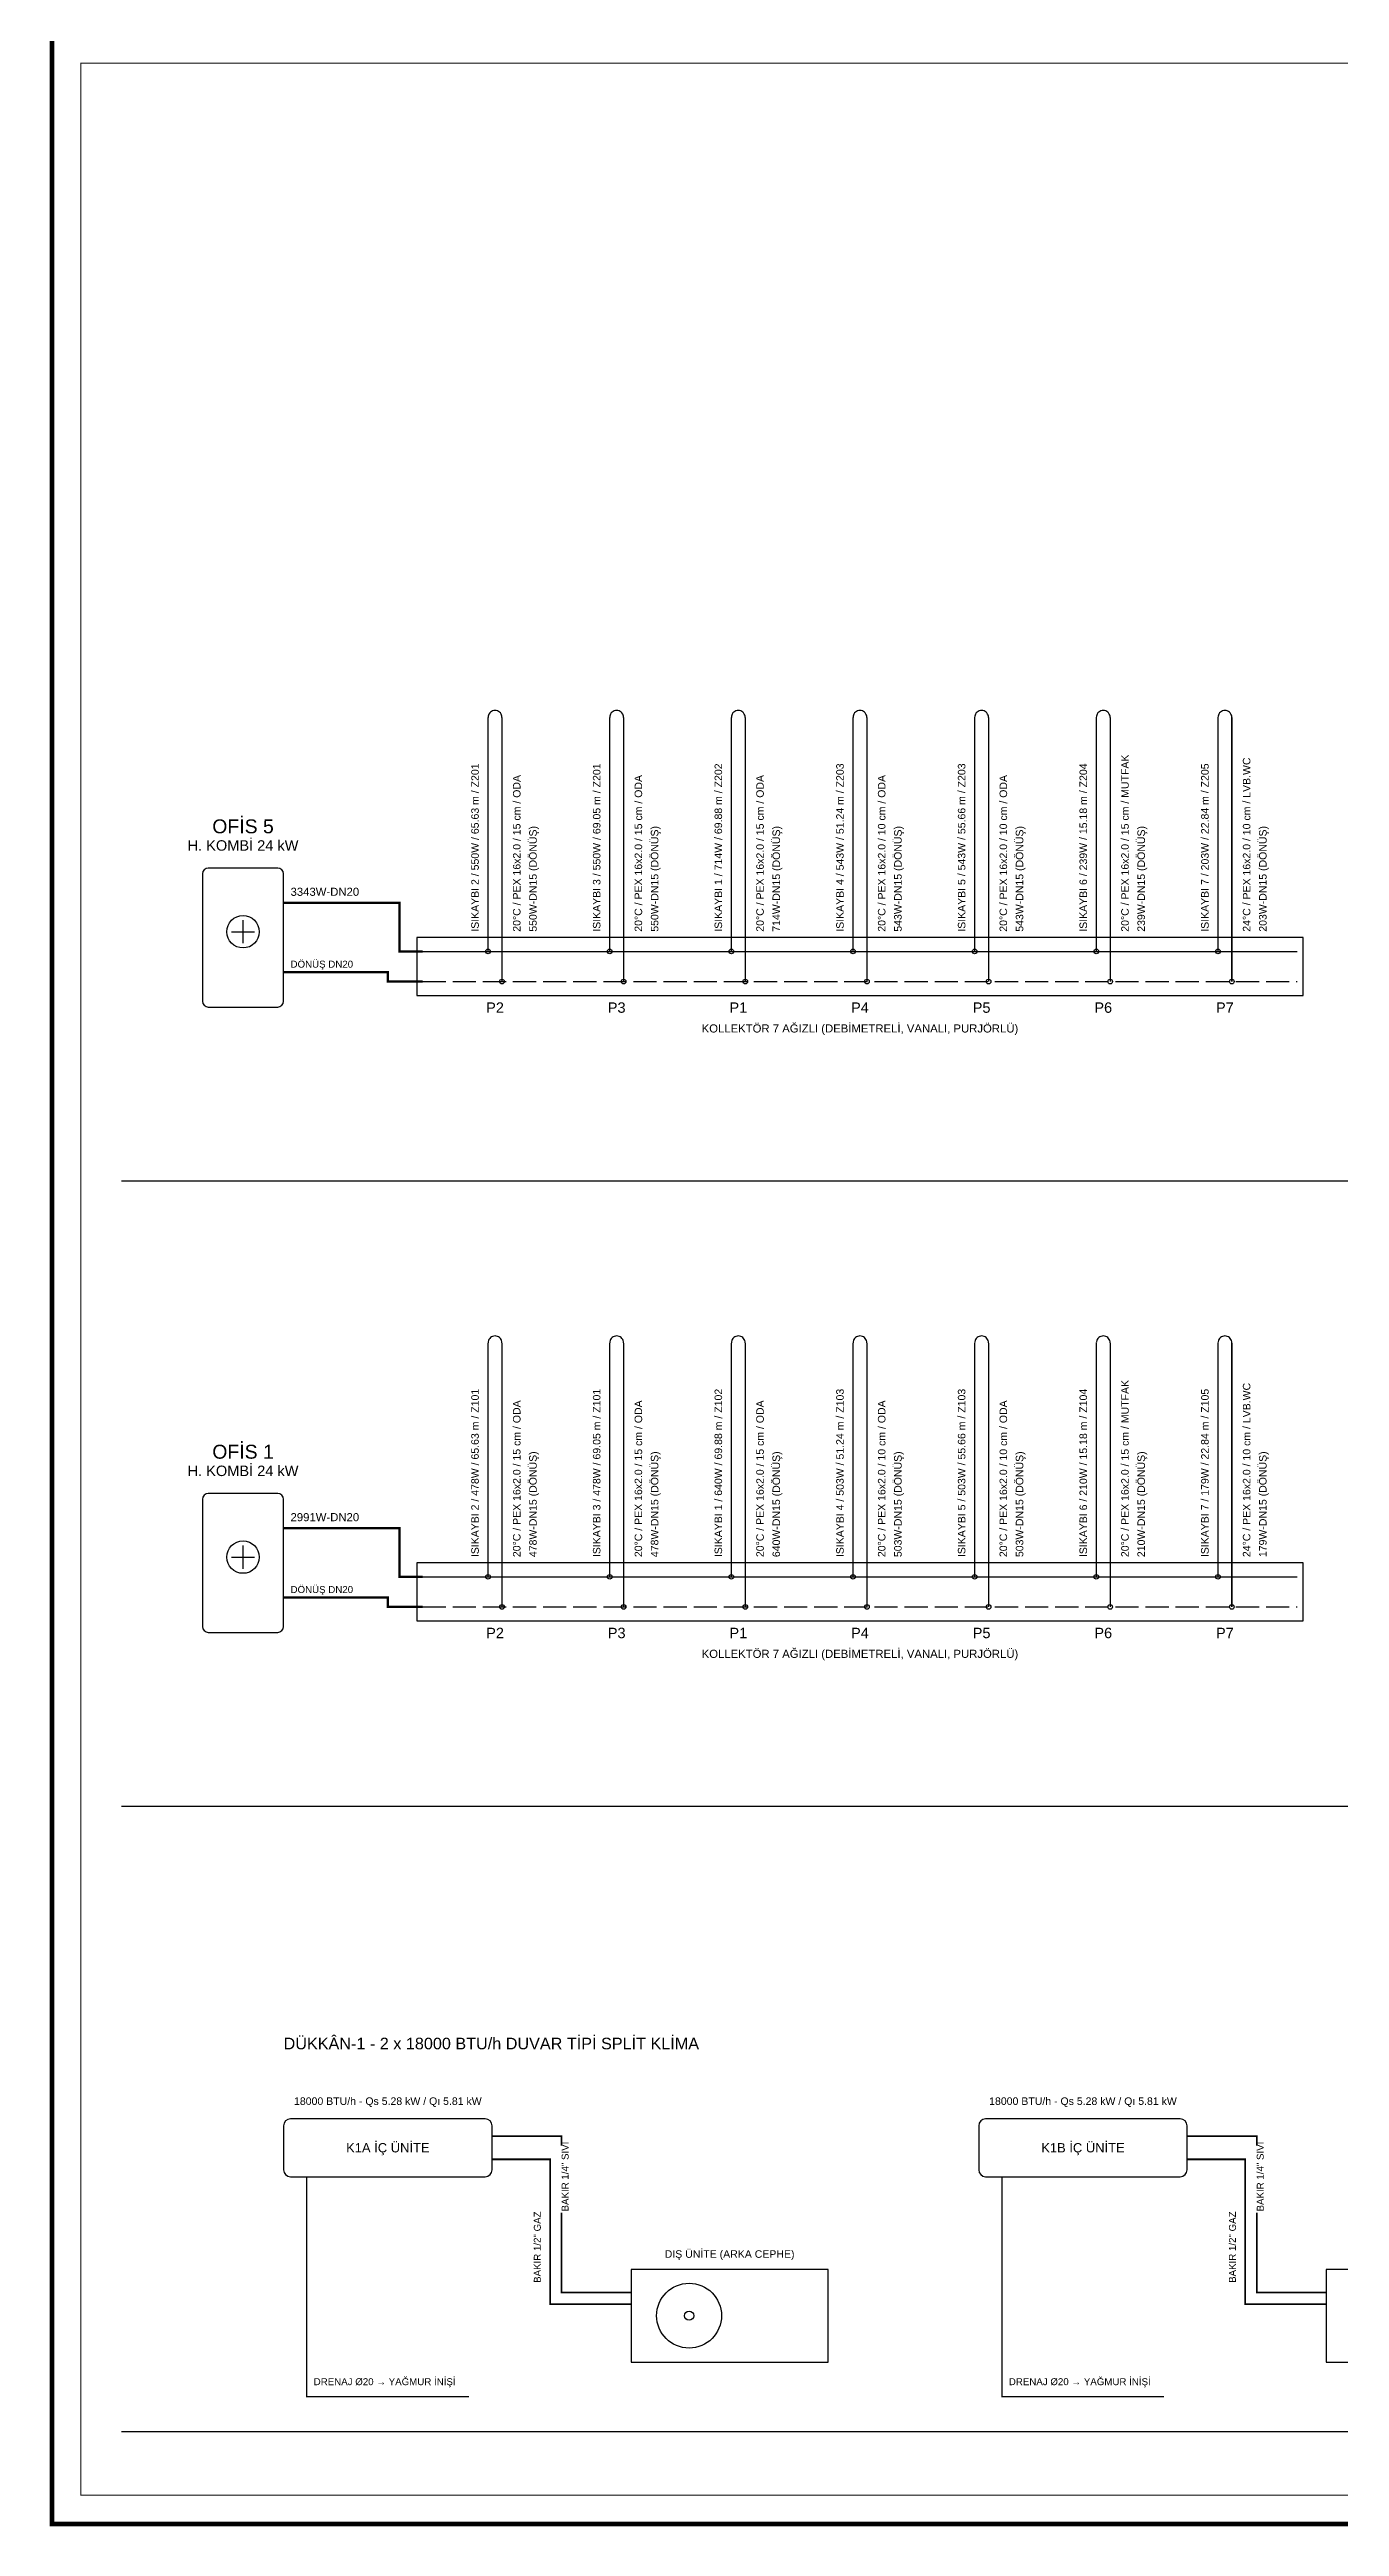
# Model space of a CAD drawing. Header units: centimetres. Extents: x -3952 to 26292, y -15092 to -10712.
# Drawn here: x 18998 to 20111, y -15052 to -12913 of the extents above; entities that cross this region are included whole.
import ezdxf
from ezdxf.enums import TextEntityAlignment as Align

# ---------------------------------------------------------------- set-up
doc = ezdxf.new("R2010")
doc.units = ezdxf.units.CM
doc.linetypes.add('DASHED', pattern=[18, 12, -6])
doc.linetypes.add('ISITMA DONUS HATTI', pattern=[26, 20, -6])
for name, color, linetype in [('MTY-CIHAZ', 135, 'Continuous'), ('MTY-ISIKAYBIMAHAL', 2, 'Continuous'), ('MTY-ISITMA-DONUS-BORU', 30, 'ISITMA DONUS HATTI'), ('MTY-ISITMA-GIDIS-BORU', 10, 'Continuous'), ('MTY-KLIMA-BAKIR BORU', 30, 'Continuous'), ('MTY-KLIMA-DIS UNITE', 4, 'Continuous'), ('MTY-KLIMA-DRENAJ', 8, 'DASHED'), ('MTY-KLIMA-IC UNITE', 4, 'Continuous'), ('MTY-KOLLETOR', 7, 'Continuous'), ('MTY-PAFTA', 7, 'Continuous'), ('MTY-PEX-BORU', 1, 'Continuous'), ('MTY-SEMA', 8, 'Continuous'), ('MTY-YAZI', 7, 'Continuous'), ('STM-ISITMA-CAP', 41, 'Continuous')]:
    doc.layers.add(name, color=color, linetype=linetype)
doc.layers.add('ROTAS-PAFTA-SINIRI', color=8, linetype='Continuous', plot=False)
doc.styles.add('ROTAS', font='arial.ttf')

# ---------------------------------------------------------------- blocks, each defined once
blk = doc.blocks.new('ROTAS_PAFTA')
blk.add_lwpolyline([(0, 0), (1, 0), (1, 1), (0, 1)], close=True)

msp = doc.modelspace()

# ---------------------------------------------------------------- linework, layer by layer
at = {"layer": 'MTY-CIHAZ'}
for p, q in [((19165, -13685), (19165, -13665)), ((19155, -13675), (19175, -13675)), ((19155, -14215), (19175, -14215)), ((19165, -14225), (19165, -14205))]:
    msp.add_line(p, q, dxfattribs=at)
for points in [[(19195, -13740), (19196.9, -13739.6), (19198.5, -13738.5), (19199.6, -13736.9), (19200, -13735), (19200, -13625), (19199.6, -13623.1), (19198.5, -13621.5), (19196.9, -13620.4), (19195, -13620), (19135, -13620), (19133.1, -13620.4), (19131.5, -13621.5), (19130.4, -13623.1), (19130, -13625), (19130, -13735), (19130.4, -13736.9), (19131.5, -13738.5), (19133.1, -13739.6), (19135, -13740)], [(19195, -14280), (19196.9, -14279.6), (19198.5, -14278.5), (19199.6, -14276.9), (19200, -14275), (19200, -14165), (19199.6, -14163.1), (19198.5, -14161.5), (19196.9, -14160.4), (19195, -14160), (19135, -14160), (19133.1, -14160.4), (19131.5, -14161.5), (19130.4, -14163.1), (19130, -14165), (19130, -14275), (19130.4, -14276.9), (19131.5, -14278.5), (19133.1, -14279.6), (19135, -14280)]]:
    msp.add_lwpolyline(points, close=True, dxfattribs=at)
for centre in [(19165, -13675), (19165, -14215)]:
    msp.add_circle(centre, 14, dxfattribs=at)
at = {"layer": 'MTY-ISITMA-DONUS-BORU'}
for p, q in [((19320, -13718), (20075, -13718)), ((19320, -14258), (20075, -14258))]:
    msp.add_line(p, q, dxfattribs=at)
at = {"layer": 'MTY-ISITMA-DONUS-BORU', "const_width": 2}
for points in [[(19200, -13710), (19290, -13710), (19290, -13718), (19320, -13718)], [(19200, -14250), (19290, -14250), (19290, -14258), (19320, -14258)]]:
    msp.add_lwpolyline(points, dxfattribs=at)
at = {"layer": 'MTY-ISITMA-GIDIS-BORU'}
for p, q in [((19320, -13692), (20075, -13692)), ((19320, -14232), (20075, -14232))]:
    msp.add_line(p, q, dxfattribs=at)
at = {"layer": 'MTY-ISITMA-GIDIS-BORU', "const_width": 2}
for points in [[(19200, -13650), (19300, -13650), (19300, -13692), (19320, -13692)], [(19200, -14190), (19300, -14190), (19300, -14232), (19320, -14232)]]:
    msp.add_lwpolyline(points, dxfattribs=at)
at = {"layer": 'MTY-KLIMA-BAKIR BORU', "const_width": 1.5}
for points in [[(19380, -14715), (19440, -14715), (19440, -14850), (19500, -14850)], [(19980, -14715), (20040, -14715), (20040, -14850), (20100, -14850)], [(19380, -14735), (19430, -14735), (19430, -14860), (19500, -14860)], [(19980, -14735), (20030, -14735), (20030, -14860), (20100, -14860)]]:
    msp.add_lwpolyline(points, dxfattribs=at)
at = {"layer": 'MTY-KLIMA-DIS UNITE'}
for points in [[(19500, -14910), (19670, -14910), (19670, -14830), (19500, -14830)], [(20100, -14910), (20270, -14910), (20270, -14830), (20100, -14830)]]:
    msp.add_lwpolyline(points, close=True, dxfattribs=at)
for radius in [28, 4]:
    msp.add_circle((19550, -14870), radius, dxfattribs=at)
at = {"layer": 'MTY-KLIMA-DRENAJ', "const_width": 1.2}
for points in [[(19220, -14750), (19220, -14940), (19360, -14940)], [(19820, -14750), (19820, -14940), (19960, -14940)]]:
    msp.add_lwpolyline(points, dxfattribs=at)
at = {"layer": 'MTY-KLIMA-IC UNITE'}
for points in [[(19374, -14750), (19376.3, -14749.5), (19378.2, -14748.2), (19379.5, -14746.3), (19380, -14744), (19380, -14706), (19379.5, -14703.7), (19378.2, -14701.8), (19376.3, -14700.5), (19374, -14700), (19206, -14700), (19203.7, -14700.5), (19201.8, -14701.8), (19200.5, -14703.7), (19200, -14706), (19200, -14744), (19200.5, -14746.3), (19201.8, -14748.2), (19203.7, -14749.5), (19206, -14750)], [(19974, -14750), (19976.3, -14749.5), (19978.2, -14748.2), (19979.5, -14746.3), (19980, -14744), (19980, -14706), (19979.5, -14703.7), (19978.2, -14701.8), (19976.3, -14700.5), (19974, -14700), (19806, -14700), (19803.7, -14700.5), (19801.8, -14701.8), (19800.5, -14703.7), (19800, -14706), (19800, -14744), (19800.5, -14746.3), (19801.8, -14748.2), (19803.7, -14749.5), (19806, -14750)]]:
    msp.add_lwpolyline(points, close=True, dxfattribs=at)
at = {"layer": 'MTY-KOLLETOR'}
for points in [[(19315, -13730), (20080, -13730), (20080, -13680), (19315, -13680)], [(19315, -14270), (20080, -14270), (20080, -14220), (19315, -14220)]]:
    msp.add_lwpolyline(points, close=True, dxfattribs=at)
for centre in [(19376.5, -13692), (19481.5, -13692), (19586.5, -13692), (19691.5, -13692), (19796.5, -13692), (19901.5, -13692), (20006.5, -13692), (19388.5, -13718), (19493.5, -13718), (19598.5, -13718), (19703.5, -13718), (19808.5, -13718), (19913.5, -13718), (20018.5, -13718), (19376.5, -14232), (19481.5, -14232), (19586.5, -14232), (19691.5, -14232), (19796.5, -14232), (19901.5, -14232), (20006.5, -14232), (19388.5, -14258), (19493.5, -14258), (19598.5, -14258), (19703.5, -14258), (19808.5, -14258), (19913.5, -14258), (20018.5, -14258)]:
    msp.add_circle(centre, 2, dxfattribs=at)
at = {"layer": 'MTY-PAFTA'}
for points, const_width in [([(19000, -15050), (24520, -15050), (24520, -12900), (19000, -12900)], 4), ([(19025, -15025), (24495, -15025), (24495, -12925), (19025, -12925)], 1)]:
    msp.add_lwpolyline(points, close=True, dxfattribs=dict(at, const_width=const_width))
at = {"layer": 'MTY-PEX-BORU', "const_width": 1.2}
for points in [[(19376.5, -13692), (19376.5, -13490)], [(19388.5, -13718), (19388.5, -13490)], [(19481.5, -13692), (19481.5, -13490)], [(19493.5, -13718), (19493.5, -13490)], [(19586.5, -13692), (19586.5, -13490)], [(19598.5, -13718), (19598.5, -13490)], [(19691.5, -13692), (19691.5, -13490)], [(19703.5, -13718), (19703.5, -13490)], [(19796.5, -13692), (19796.5, -13490)], [(19808.5, -13718), (19808.5, -13490)], [(19901.5, -13692), (19901.5, -13490)], [(19913.5, -13718), (19913.5, -13490)], [(20006.5, -13692), (20006.5, -13490)], [(20018.5, -13718), (20018.5, -13490)], [(19376.5, -14232), (19376.5, -14030)], [(19388.5, -14258), (19388.5, -14030)], [(19481.5, -14232), (19481.5, -14030)], [(19493.5, -14258), (19493.5, -14030)], [(19586.5, -14232), (19586.5, -14030)], [(19598.5, -14258), (19598.5, -14030)], [(19691.5, -14232), (19691.5, -14030)], [(19703.5, -14258), (19703.5, -14030)], [(19796.5, -14232), (19796.5, -14030)], [(19808.5, -14258), (19808.5, -14030)], [(19901.5, -14232), (19901.5, -14030)], [(19913.5, -14258), (19913.5, -14030)], [(20006.5, -14232), (20006.5, -14030)], [(20018.5, -14258), (20018.5, -14030)]]:
    msp.add_lwpolyline(points, dxfattribs=at)
at = {"layer": 'MTY-PEX-BORU'}
for points in [[(19388.5, -13490), (19388.4, -13489), (19388.1, -13487.9), (19387.7, -13487), (19387.1, -13486.1), (19386.4, -13485.4), (19385.5, -13484.8), (19384.6, -13484.4), (19383.5, -13484.1), (19382.5, -13484), (19381.5, -13484.1), (19380.4, -13484.4), (19379.5, -13484.8), (19378.6, -13485.4), (19377.9, -13486.1), (19377.3, -13487), (19376.9, -13487.9), (19376.6, -13489), (19376.5, -13490)], [(19493.5, -13490), (19493.4, -13489), (19493.1, -13487.9), (19492.7, -13487), (19492.1, -13486.1), (19491.4, -13485.4), (19490.5, -13484.8), (19489.6, -13484.4), (19488.5, -13484.1), (19487.5, -13484), (19486.5, -13484.1), (19485.4, -13484.4), (19484.5, -13484.8), (19483.6, -13485.4), (19482.9, -13486.1), (19482.3, -13487), (19481.9, -13487.9), (19481.6, -13489), (19481.5, -13490)], [(19598.5, -13490), (19598.4, -13489), (19598.1, -13487.9), (19597.7, -13487), (19597.1, -13486.1), (19596.4, -13485.4), (19595.5, -13484.8), (19594.6, -13484.4), (19593.5, -13484.1), (19592.5, -13484), (19591.5, -13484.1), (19590.4, -13484.4), (19589.5, -13484.8), (19588.6, -13485.4), (19587.9, -13486.1), (19587.3, -13487), (19586.9, -13487.9), (19586.6, -13489), (19586.5, -13490)], [(19703.5, -13490), (19703.4, -13489), (19703.1, -13487.9), (19702.7, -13487), (19702.1, -13486.1), (19701.4, -13485.4), (19700.5, -13484.8), (19699.6, -13484.4), (19698.5, -13484.1), (19697.5, -13484), (19696.5, -13484.1), (19695.4, -13484.4), (19694.5, -13484.8), (19693.6, -13485.4), (19692.9, -13486.1), (19692.3, -13487), (19691.9, -13487.9), (19691.6, -13489), (19691.5, -13490)], [(19808.5, -13490), (19808.4, -13489), (19808.1, -13487.9), (19807.7, -13487), (19807.1, -13486.1), (19806.4, -13485.4), (19805.5, -13484.8), (19804.6, -13484.4), (19803.5, -13484.1), (19802.5, -13484), (19801.5, -13484.1), (19800.4, -13484.4), (19799.5, -13484.8), (19798.6, -13485.4), (19797.9, -13486.1), (19797.3, -13487), (19796.9, -13487.9), (19796.6, -13489), (19796.5, -13490)], [(19913.5, -13490), (19913.4, -13489), (19913.1, -13487.9), (19912.7, -13487), (19912.1, -13486.1), (19911.4, -13485.4), (19910.5, -13484.8), (19909.6, -13484.4), (19908.5, -13484.1), (19907.5, -13484), (19906.5, -13484.1), (19905.4, -13484.4), (19904.5, -13484.8), (19903.6, -13485.4), (19902.9, -13486.1), (19902.3, -13487), (19901.9, -13487.9), (19901.6, -13489), (19901.5, -13490)], [(20018.5, -13490), (20018.4, -13489), (20018.1, -13487.9), (20017.7, -13487), (20017.1, -13486.1), (20016.4, -13485.4), (20015.5, -13484.8), (20014.6, -13484.4), (20013.5, -13484.1), (20012.5, -13484), (20011.5, -13484.1), (20010.4, -13484.4), (20009.5, -13484.8), (20008.6, -13485.4), (20007.9, -13486.1), (20007.3, -13487), (20006.9, -13487.9), (20006.6, -13489), (20006.5, -13490)], [(19388.5, -14030), (19388.4, -14029), (19388.1, -14027.9), (19387.7, -14027), (19387.1, -14026.1), (19386.4, -14025.4), (19385.5, -14024.8), (19384.6, -14024.4), (19383.5, -14024.1), (19382.5, -14024), (19381.5, -14024.1), (19380.4, -14024.4), (19379.5, -14024.8), (19378.6, -14025.4), (19377.9, -14026.1), (19377.3, -14027), (19376.9, -14027.9), (19376.6, -14029), (19376.5, -14030)], [(19493.5, -14030), (19493.4, -14029), (19493.1, -14027.9), (19492.7, -14027), (19492.1, -14026.1), (19491.4, -14025.4), (19490.5, -14024.8), (19489.6, -14024.4), (19488.5, -14024.1), (19487.5, -14024), (19486.5, -14024.1), (19485.4, -14024.4), (19484.5, -14024.8), (19483.6, -14025.4), (19482.9, -14026.1), (19482.3, -14027), (19481.9, -14027.9), (19481.6, -14029), (19481.5, -14030)], [(19598.5, -14030), (19598.4, -14029), (19598.1, -14027.9), (19597.7, -14027), (19597.1, -14026.1), (19596.4, -14025.4), (19595.5, -14024.8), (19594.6, -14024.4), (19593.5, -14024.1), (19592.5, -14024), (19591.5, -14024.1), (19590.4, -14024.4), (19589.5, -14024.8), (19588.6, -14025.4), (19587.9, -14026.1), (19587.3, -14027), (19586.9, -14027.9), (19586.6, -14029), (19586.5, -14030)], [(19703.5, -14030), (19703.4, -14029), (19703.1, -14027.9), (19702.7, -14027), (19702.1, -14026.1), (19701.4, -14025.4), (19700.5, -14024.8), (19699.6, -14024.4), (19698.5, -14024.1), (19697.5, -14024), (19696.5, -14024.1), (19695.4, -14024.4), (19694.5, -14024.8), (19693.6, -14025.4), (19692.9, -14026.1), (19692.3, -14027), (19691.9, -14027.9), (19691.6, -14029), (19691.5, -14030)], [(19808.5, -14030), (19808.4, -14029), (19808.1, -14027.9), (19807.7, -14027), (19807.1, -14026.1), (19806.4, -14025.4), (19805.5, -14024.8), (19804.6, -14024.4), (19803.5, -14024.1), (19802.5, -14024), (19801.5, -14024.1), (19800.4, -14024.4), (19799.5, -14024.8), (19798.6, -14025.4), (19797.9, -14026.1), (19797.3, -14027), (19796.9, -14027.9), (19796.6, -14029), (19796.5, -14030)], [(19913.5, -14030), (19913.4, -14029), (19913.1, -14027.9), (19912.7, -14027), (19912.1, -14026.1), (19911.4, -14025.4), (19910.5, -14024.8), (19909.6, -14024.4), (19908.5, -14024.1), (19907.5, -14024), (19906.5, -14024.1), (19905.4, -14024.4), (19904.5, -14024.8), (19903.6, -14025.4), (19902.9, -14026.1), (19902.3, -14027), (19901.9, -14027.9), (19901.6, -14029), (19901.5, -14030)], [(20018.5, -14030), (20018.4, -14029), (20018.1, -14027.9), (20017.7, -14027), (20017.1, -14026.1), (20016.4, -14025.4), (20015.5, -14024.8), (20014.6, -14024.4), (20013.5, -14024.1), (20012.5, -14024), (20011.5, -14024.1), (20010.4, -14024.4), (20009.5, -14024.8), (20008.6, -14025.4), (20007.9, -14026.1), (20007.3, -14027), (20006.9, -14027.9), (20006.6, -14029), (20006.5, -14030)]]:
    msp.add_lwpolyline(points, dxfattribs=at)
at = {"layer": 'MTY-SEMA'}
for p, q in [((19060, -13890), (24400, -13890)), ((19060, -14430), (24400, -14430)), ((19060, -14970), (24400, -14970))]:
    msp.add_line(p, q, dxfattribs=at)

# ---------------------------------------------------------------- block references
at = {"layer": 'ROTAS-PAFTA-SINIRI', "xscale": 5520, "yscale": 2150}
msp.add_blockref('ROTAS_PAFTA', (19000, -15050), dxfattribs=at)

# ---------------------------------------------------------------- texts
at = {"layer": 'MTY-CIHAZ', "style": 'ROTAS'}
for p in [(19165, -13605), (19165, -14145)]:
    msp.add_text('H. KOMBİ 24 kW', height=9, dxfattribs=at).set_placement(p, align=Align.CENTER)
at = {"layer": 'MTY-ISIKAYBIMAHAL', "style": 'ROTAS'}
for s, p in [('ISIKAYBI 2 / 550W / 65.63 m / Z201', (19368.5, -13675)), ('ISIKAYBI 3 / 550W / 69.05 m / Z201', (19473.5, -13675)), ('ISIKAYBI 1 / 714W / 69.88 m / Z202', (19578.5, -13675)), ('ISIKAYBI 4 / 543W / 51.24 m / Z203', (19683.5, -13675)), ('ISIKAYBI 5 / 543W / 55.66 m / Z203', (19788.5, -13675)), ('ISIKAYBI 6 / 239W / 15.18 m / Z204', (19893.5, -13675)), ('ISIKAYBI 7 / 203W / 22.84 m / Z205', (19998.5, -13675)), ('ISIKAYBI 2 / 478W / 65.63 m / Z101', (19368.5, -14215)), ('ISIKAYBI 3 / 478W / 69.05 m / Z101', (19473.5, -14215)), ('ISIKAYBI 1 / 640W / 69.88 m / Z102', (19578.5, -14215)), ('ISIKAYBI 4 / 503W / 51.24 m / Z103', (19683.5, -14215)), ('ISIKAYBI 5 / 503W / 55.66 m / Z103', (19788.5, -14215)), ('ISIKAYBI 6 / 210W / 15.18 m / Z104', (19893.5, -14215)), ('ISIKAYBI 7 / 179W / 22.84 m / Z105', (19998.5, -14215))]:
    msp.add_text(s, height=6.5, rotation=90, dxfattribs=at).set_placement(p)
at = {"layer": 'MTY-KLIMA-BAKIR BORU', "style": 'ROTAS'}
for p in [(19422, -14780), (20022, -14780)]:
    msp.add_text('BAKIR 1/2" GAZ', height=6, rotation=90, dxfattribs=at).set_placement(p, align=Align.RIGHT)
at = {"layer": 'MTY-KLIMA-DIS UNITE', "style": 'ROTAS'}
msp.add_text('DIŞ ÜNİTE (ARKA CEPHE)', height=6.5, dxfattribs=at).set_placement((19585, -14820), align=Align.CENTER)
at = {"layer": 'MTY-KLIMA-DRENAJ', "style": 'ROTAS'}
for p in [(19226, -14930), (19826, -14930)]:
    msp.add_text('DRENAJ Ø20 → YAĞMUR İNİŞİ', height=6, dxfattribs=at).set_placement(p)
at = {"layer": 'MTY-KLIMA-IC UNITE', "style": 'ROTAS'}
msp.add_text('DÜKKÂN-1 - 2 x 18000 BTU/h DUVAR TİPİ SPLİT KLİMA', height=10, dxfattribs=at).set_placement((19200, -14640))
for p in [(19290, -14688), (19890, -14688)]:
    msp.add_text('18000 BTU/h - Qs 5.28 kW / Qı 5.81 kW', height=6.5, dxfattribs=at).set_placement(p, align=Align.CENTER)
for s, p in [('K1A İÇ ÜNİTE', (19290, -14725)), ('K1B İÇ ÜNİTE', (19890, -14725))]:
    msp.add_text(s, height=8, dxfattribs=at).set_placement(p, align=Align.MIDDLE_CENTER)
at = {"layer": 'MTY-KOLLETOR', "style": 'ROTAS'}
for s, height, p in [('P2', 9, (19382.5, -13745)), ('P3', 9, (19487.5, -13745)), ('P1', 9, (19592.5, -13745)), ('P4', 9, (19697.5, -13745)), ('P5', 9, (19802.5, -13745)), ('P6', 9, (19907.5, -13745)), ('P7', 9, (20012.5, -13745)), ('KOLLEKTÖR 7 AĞIZLI (DEBİMETRELİ, VANALI, PURJÖRLÜ)', 7, (19697.5, -13762)), ('P2', 9, (19382.5, -14285)), ('P3', 9, (19487.5, -14285)), ('P1', 9, (19592.5, -14285)), ('P4', 9, (19697.5, -14285)), ('P5', 9, (19802.5, -14285)), ('P6', 9, (19907.5, -14285)), ('P7', 9, (20012.5, -14285)), ('KOLLEKTÖR 7 AĞIZLI (DEBİMETRELİ, VANALI, PURJÖRLÜ)', 7, (19697.5, -14302))]:
    msp.add_text(s, height=height, dxfattribs=at).set_placement(p, align=Align.CENTER)
at = {"layer": 'MTY-YAZI', "style": 'ROTAS'}
for s, p in [('OFİS 5', (19165, -13590)), ('OFİS 1', (19165, -14130))]:
    msp.add_text(s, height=12, dxfattribs=at).set_placement(p, align=Align.CENTER)
at = {"layer": 'STM-ISITMA-CAP', "style": 'ROTAS'}
for s, p in [('20°C / PEX 16x2.0 / 15 cm / MUTFAK', (19929.5, -13675)), ('24°C / PEX 16x2.0 / 10 cm / LVB.WC', (20034.5, -13675)), ('20°C / PEX 16x2.0 / 15 cm / ODA', (19404.5, -13675)), ('20°C / PEX 16x2.0 / 15 cm / ODA', (19509.5, -13675)), ('20°C / PEX 16x2.0 / 15 cm / ODA', (19614.5, -13675)), ('20°C / PEX 16x2.0 / 10 cm / ODA', (19719.5, -13675)), ('20°C / PEX 16x2.0 / 10 cm / ODA', (19824.5, -13675)), ('550W-DN15 (DÖNÜŞ)', (19418.5, -13675)), ('550W-DN15 (DÖNÜŞ)', (19523.5, -13675)), ('714W-DN15 (DÖNÜŞ)', (19628.5, -13675)), ('543W-DN15 (DÖNÜŞ)', (19733.5, -13675)), ('543W-DN15 (DÖNÜŞ)', (19838.5, -13675)), ('239W-DN15 (DÖNÜŞ)', (19943.5, -13675)), ('203W-DN15 (DÖNÜŞ)', (20048.5, -13675)), ('20°C / PEX 16x2.0 / 15 cm / MUTFAK', (19929.5, -14215)), ('24°C / PEX 16x2.0 / 10 cm / LVB.WC', (20034.5, -14215)), ('20°C / PEX 16x2.0 / 15 cm / ODA', (19404.5, -14215)), ('20°C / PEX 16x2.0 / 15 cm / ODA', (19509.5, -14215)), ('20°C / PEX 16x2.0 / 15 cm / ODA', (19614.5, -14215)), ('20°C / PEX 16x2.0 / 10 cm / ODA', (19719.5, -14215)), ('20°C / PEX 16x2.0 / 10 cm / ODA', (19824.5, -14215)), ('478W-DN15 (DÖNÜŞ)', (19418.5, -14215)), ('478W-DN15 (DÖNÜŞ)', (19523.5, -14215)), ('640W-DN15 (DÖNÜŞ)', (19628.5, -14215)), ('503W-DN15 (DÖNÜŞ)', (19733.5, -14215)), ('503W-DN15 (DÖNÜŞ)', (19838.5, -14215)), ('210W-DN15 (DÖNÜŞ)', (19943.5, -14215)), ('179W-DN15 (DÖNÜŞ)', (20048.5, -14215))]:
    msp.add_text(s, height=6.5, rotation=90, dxfattribs=at).set_placement(p)
for s, height, p in [('3343W-DN20', 7, (19206, -13644)), ('DÖNÜŞ DN20', 6, (19206, -13706)), ('2991W-DN20', 7, (19206, -14184)), ('DÖNÜŞ DN20', 6, (19206, -14246))]:
    msp.add_text(s, height=height, dxfattribs=at).set_placement(p)

# ---------------------------------------------------------------- next in the draw order: wipeouts: each hides what was drawn before it
for points in [[(19447, -14723.2), (19447, -14781), (19439, -14781), (19439, -14723.2)], [(20047, -14723.2), (20047, -14781), (20039, -14781), (20039, -14723.2)]]:
    msp.add_wipeout(points)

# ---------------------------------------------------------------- next in the draw order: texts
at = {"layer": 'MTY-KLIMA-BAKIR BORU', "style": 'ROTAS'}
for p in [(19446, -14780), (20046, -14780)]:
    msp.add_text('BAKIR 1/4" SIVI', height=6, rotation=90, dxfattribs=at).set_placement(p)

doc.saveas('drawing.dxf')
